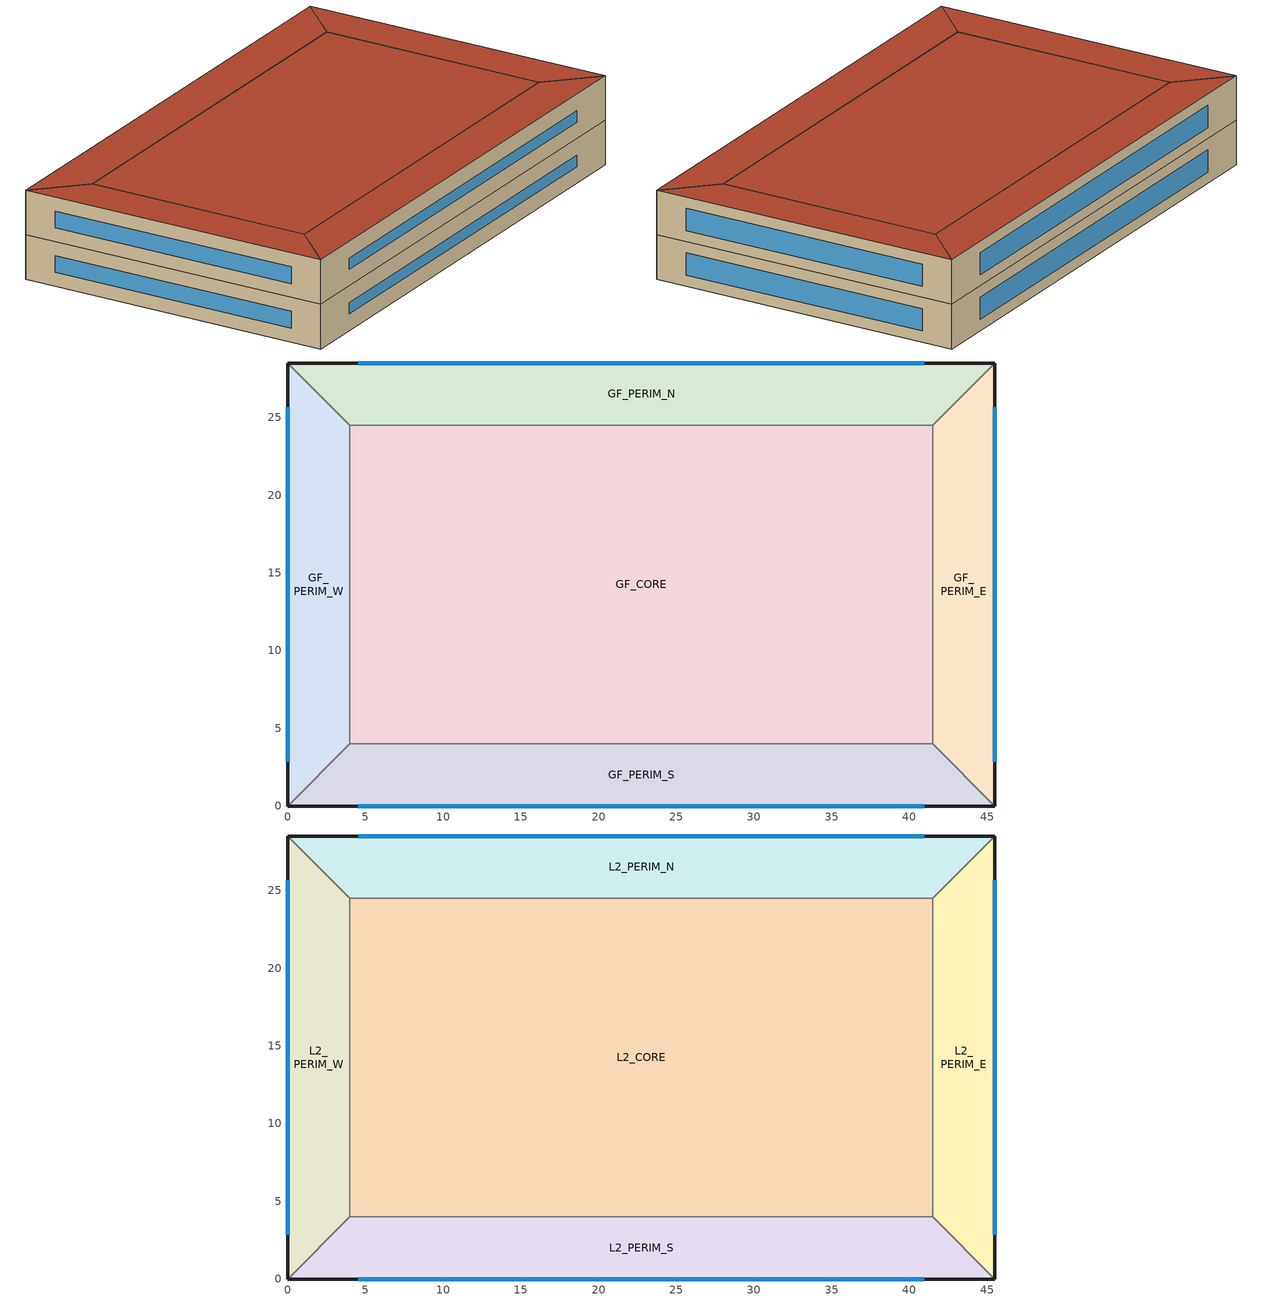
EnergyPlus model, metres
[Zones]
GF_PERIM_S
 floor ground (GroundFloor): 4,4 41.5,4 45.5,0 0,0 z0
 wall outside (ExtWall): 0,0 45.5,0 z0:4
 wall to GF_PERIM_E (InteriorPartition): 45.5,0 41.5,4 z0:4
 wall to GF_CORE (InteriorPartition): 41.5,4 4,4 z0:4
 wall to GF_PERIM_W (InteriorPartition): 4,4 0,0 z0:4
 window (WindowConstruction): 4.55,0 40.95,0 z1.5:2.5
GF_PERIM_E
 floor ground (GroundFloor): 41.5,4 41.5,24.5 45.5,28.5 45.5,0 z0
 wall outside (ExtWall): 45.5,0 45.5,28.5 z0:4
 wall to GF_PERIM_N (InteriorPartition): 45.5,28.5 41.5,24.5 z0:4
 wall to GF_CORE (InteriorPartition): 41.5,24.5 41.5,4 z0:4
 window (WindowConstruction): 45.5,2.85 45.5,25.65 z1:3
GF_PERIM_N
 floor ground (GroundFloor): 41.5,24.5 4,24.5 0,28.5 45.5,28.5 z0
 wall outside (ExtWall): 45.5,28.5 0,28.5 z0:4
 wall to GF_CORE (InteriorPartition): 4,24.5 41.5,24.5 z0:4
 wall to GF_PERIM_W (InteriorPartition): 0,28.5 4,24.5 z0:4
 window (WindowConstruction): 40.95,28.5 4.55,28.5 z1:3
GF_PERIM_W
 floor ground (GroundFloor): 4,24.5 4,4 0,0 0,28.5 z0
 wall outside (ExtWall): 0,28.5 0,0 z0:4
 wall to GF_CORE (InteriorPartition): 4,4 4,24.5 z0:4
 window (WindowConstruction): 0,25.65 0,2.85 z1.25:2.75
GF_CORE
 floor ground (GroundFloor): 4,24.5 41.5,24.5 41.5,4 4,4 z0
L2_PERIM_S
 floor to GF_PERIM_S (GroundFloor): 4,4 41.5,4 45.5,0 0,0 z4
 wall outside (ExtWall): 0,0 45.5,0 z4:8
 wall to L2_PERIM_E (InteriorPartition): 45.5,0 41.5,4 z4:8
 wall to L2_CORE (InteriorPartition): 41.5,4 4,4 z4:8
 wall to L2_PERIM_W (InteriorPartition): 4,4 0,0 z4:8
 window (WindowConstruction): 4.55,0 40.95,0 z5.5:6.5
 roof outside (Roof): 0,0 45.5,0 41.5,4 4,4 z8
L2_PERIM_E
 floor to GF_PERIM_E (GroundFloor): 41.5,4 41.5,24.5 45.5,28.5 45.5,0 z4
 wall outside (ExtWall): 45.5,0 45.5,28.5 z4:8
 wall to L2_PERIM_N (InteriorPartition): 45.5,28.5 41.5,24.5 z4:8
 wall to L2_CORE (InteriorPartition): 41.5,24.5 41.5,4 z4:8
 window (WindowConstruction): 45.5,2.85 45.5,25.65 z5:7
 roof outside (Roof): 45.5,0 45.5,28.5 41.5,24.5 41.5,4 z8
L2_PERIM_N
 floor to GF_PERIM_N (GroundFloor): 41.5,24.5 4,24.5 0,28.5 45.5,28.5 z4
 wall outside (ExtWall): 45.5,28.5 0,28.5 z4:8
 wall to L2_CORE (InteriorPartition): 4,24.5 41.5,24.5 z4:8
 wall to L2_PERIM_W (InteriorPartition): 0,28.5 4,24.5 z4:8
 window (WindowConstruction): 40.95,28.5 4.55,28.5 z5:7
 roof outside (Roof): 45.5,28.5 0,28.5 4,24.5 41.5,24.5 z8
L2_PERIM_W
 floor to GF_PERIM_W (GroundFloor): 4,24.5 4,4 0,0 0,28.5 z4
 wall outside (ExtWall): 0,28.5 0,0 z4:8
 wall to L2_CORE (InteriorPartition): 4,4 4,24.5 z4:8
 window (WindowConstruction): 0,25.65 0,2.85 z5.25:6.75
 roof outside (Roof): 0,28.5 0,0 4,4 4,24.5 z8
L2_CORE
 floor to GF_CORE (GroundFloor): 4,24.5 41.5,24.5 41.5,4 4,4 z4
 roof outside (Roof): 4,4 41.5,4 41.5,24.5 4,24.5 z8
[Building]
Golden Office Two Storey Large: 0, City, 0.04, 0.4, FullExterior, 25, 6
[Material]
Concrete200: Rough, 0.2, 1.311, 2240, 836.8
WallInsulation: Rough, 0.1329, 0.04, 32, 1210
GypsumBoard: Smooth, 0.0127, 0.16, 784.9, 830
GypsumPartition: Smooth, 0.0254, 0.16, 784.9, 830
Concrete100; RoofConcreteDeck: Rough, 0.1, 1.311, 2240, 836.8
Carpet: Smooth, 0.0127, 0.06, 288, 1380
RoofMembrane: Smooth, 0.01, 0.16, 1100, 1000
RoofInsulation: Rough, 0.2112, 0.04, 32, 1210
[Construction]
ExtWall: Concrete200, WallInsulation, GypsumBoard
Roof: RoofMembrane, RoofInsulation, RoofConcreteDeck
GroundFloor: Concrete100, Carpet
InteriorPartition: GypsumPartition
WindowConstruction: SimpleGlazing
[WindowMaterial:SimpleGlazingSystem]
SimpleGlazing: 3.2, 0.34, 0.49
[ThermostatSetpoint:DualSetpoint]
DualSP: HeatingSetpointSch, CoolingSetpointSch
[Zone]
GF_PERIM_N; GF_PERIM_E; GF_PERIM_S; GF_PERIM_W; GF_CORE; L2_PERIM_N; L2_PERIM_E; L2_PERIM_S; L2_PERIM_W; L2_CORE
[ZoneInfiltration:DesignFlowRate]
INF_GF_PERIM_N: GF_PERIM_N, AlwaysOn, AirChanges/Hour, , , , 0.15, 1, 0, 0, 0
INF_GF_PERIM_E: GF_PERIM_E, AlwaysOn, AirChanges/Hour, , , , 0.15, 1, 0, 0, 0
INF_GF_PERIM_S: GF_PERIM_S, AlwaysOn, AirChanges/Hour, , , , 0.15, 1, 0, 0, 0
INF_GF_PERIM_W: GF_PERIM_W, AlwaysOn, AirChanges/Hour, , , , 0.15, 1, 0, 0, 0
INF_GF_CORE: GF_CORE, AlwaysOn, AirChanges/Hour, , , , 0.15, 1, 0, 0, 0
INF_L2_PERIM_N: L2_PERIM_N, AlwaysOn, AirChanges/Hour, , , , 0.15, 1, 0, 0, 0
INF_L2_PERIM_E: L2_PERIM_E, AlwaysOn, AirChanges/Hour, , , , 0.15, 1, 0, 0, 0
INF_L2_PERIM_S: L2_PERIM_S, AlwaysOn, AirChanges/Hour, , , , 0.15, 1, 0, 0, 0
INF_L2_PERIM_W: L2_PERIM_W, AlwaysOn, AirChanges/Hour, , , , 0.15, 1, 0, 0, 0
INF_L2_CORE: L2_CORE, AlwaysOn, AirChanges/Hour, , , , 0.15, 1, 0, 0, 0
[People]
PPL_GF_PERIM_N: GF_PERIM_N, OccupancySch, People/Area, , 0.0540541, , , , ActivityLevelSch
PPL_GF_PERIM_E: GF_PERIM_E, OccupancySch, People/Area, , 0.0540541, , , , ActivityLevelSch
PPL_GF_PERIM_S: GF_PERIM_S, OccupancySch, People/Area, , 0.0540541, , , , ActivityLevelSch
PPL_GF_PERIM_W: GF_PERIM_W, OccupancySch, People/Area, , 0.0540541, , , , ActivityLevelSch
PPL_GF_CORE: GF_CORE, OccupancySch, People/Area, , 0.0540541, , , , ActivityLevelSch
PPL_L2_PERIM_N: L2_PERIM_N, OccupancySch, People/Area, , 0.0540541, , , , ActivityLevelSch
PPL_L2_PERIM_E: L2_PERIM_E, OccupancySch, People/Area, , 0.0540541, , , , ActivityLevelSch
PPL_L2_PERIM_S: L2_PERIM_S, OccupancySch, People/Area, , 0.0540541, , , , ActivityLevelSch
PPL_L2_PERIM_W: L2_PERIM_W, OccupancySch, People/Area, , 0.0540541, , , , ActivityLevelSch
PPL_L2_CORE: L2_CORE, OccupancySch, People/Area, , 0.0540541, , , , ActivityLevelSch
[Lights]
LGT_GF_PERIM_N: GF_PERIM_N, LightingSch, Watts/Area, , 10.8, , 0, 0.7, 0.2
LGT_GF_PERIM_E: GF_PERIM_E, LightingSch, Watts/Area, , 10.8, , 0, 0.7, 0.2
LGT_GF_PERIM_S: GF_PERIM_S, LightingSch, Watts/Area, , 10.8, , 0, 0.7, 0.2
LGT_GF_PERIM_W: GF_PERIM_W, LightingSch, Watts/Area, , 10.8, , 0, 0.7, 0.2
LGT_GF_CORE: GF_CORE, LightingSch, Watts/Area, , 10.8, , 0, 0.7, 0.2
LGT_L2_PERIM_N: L2_PERIM_N, LightingSch, Watts/Area, , 10.8, , 0, 0.7, 0.2
LGT_L2_PERIM_E: L2_PERIM_E, LightingSch, Watts/Area, , 10.8, , 0, 0.7, 0.2
LGT_L2_PERIM_S: L2_PERIM_S, LightingSch, Watts/Area, , 10.8, , 0, 0.7, 0.2
LGT_L2_PERIM_W: L2_PERIM_W, LightingSch, Watts/Area, , 10.8, , 0, 0.7, 0.2
LGT_L2_CORE: L2_CORE, LightingSch, Watts/Area, , 10.8, , 0, 0.7, 0.2
[ElectricEquipment]
EQP_GF_PERIM_N: GF_PERIM_N, EquipmentSch, Watts/Area, , 11.8, , 0, 0.5, 0
EQP_GF_PERIM_E: GF_PERIM_E, EquipmentSch, Watts/Area, , 11.8, , 0, 0.5, 0
EQP_GF_PERIM_S: GF_PERIM_S, EquipmentSch, Watts/Area, , 11.8, , 0, 0.5, 0
EQP_GF_PERIM_W: GF_PERIM_W, EquipmentSch, Watts/Area, , 11.8, , 0, 0.5, 0
EQP_GF_CORE: GF_CORE, EquipmentSch, Watts/Area, , 11.8, , 0, 0.5, 0
EQP_L2_PERIM_N: L2_PERIM_N, EquipmentSch, Watts/Area, , 11.8, , 0, 0.5, 0
EQP_L2_PERIM_E: L2_PERIM_E, EquipmentSch, Watts/Area, , 11.8, , 0, 0.5, 0
EQP_L2_PERIM_S: L2_PERIM_S, EquipmentSch, Watts/Area, , 11.8, , 0, 0.5, 0
EQP_L2_PERIM_W: L2_PERIM_W, EquipmentSch, Watts/Area, , 11.8, , 0, 0.5, 0
EQP_L2_CORE: L2_CORE, EquipmentSch, Watts/Area, , 11.8, , 0, 0.5, 0
[ZoneControl:Thermostat]
TSTAT_GF_PERIM_N: GF_PERIM_N, ThermostatControlTypeSch, ThermostatSetpoint:DualSetpoint, DualSP
TSTAT_GF_PERIM_E: GF_PERIM_E, ThermostatControlTypeSch, ThermostatSetpoint:DualSetpoint, DualSP
TSTAT_GF_PERIM_S: GF_PERIM_S, ThermostatControlTypeSch, ThermostatSetpoint:DualSetpoint, DualSP
TSTAT_GF_PERIM_W: GF_PERIM_W, ThermostatControlTypeSch, ThermostatSetpoint:DualSetpoint, DualSP
TSTAT_GF_CORE: GF_CORE, ThermostatControlTypeSch, ThermostatSetpoint:DualSetpoint, DualSP
TSTAT_L2_PERIM_N: L2_PERIM_N, ThermostatControlTypeSch, ThermostatSetpoint:DualSetpoint, DualSP
TSTAT_L2_PERIM_E: L2_PERIM_E, ThermostatControlTypeSch, ThermostatSetpoint:DualSetpoint, DualSP
TSTAT_L2_PERIM_S: L2_PERIM_S, ThermostatControlTypeSch, ThermostatSetpoint:DualSetpoint, DualSP
TSTAT_L2_PERIM_W: L2_PERIM_W, ThermostatControlTypeSch, ThermostatSetpoint:DualSetpoint, DualSP
TSTAT_L2_CORE: L2_CORE, ThermostatControlTypeSch, ThermostatSetpoint:DualSetpoint, DualSP
[Schedule:Compact]
AlwaysOn: Fraction, Through: 12/31, For: AllDays, Until: 24:00, 1
OccupancySch: Fraction, Through: 12/31, For: Weekdays SummerDesignDay WinterDesignDay, Until: 08:00, 0, Until: 18:00, 1, Until: 24:00, 0, For: AllOtherDays, Until: 24:00, 0
LightingSch: Fraction, Through: 12/31, For: Weekdays SummerDesignDay WinterDesignDay, Until: 08:00, 0.15, Until: 18:00, 0.9, Until: 24:00, 0.15, For: AllOtherDays, Until: 24:00, 0.15
EquipmentSch: Fraction, Through: 12/31, For: Weekdays SummerDesignDay WinterDesignDay, Until: 08:00, 0.5, Until: 18:00, 0.85, Until: 24:00, 0.5, For: AllOtherDays, Until: 24:00, 0.5
ActivityLevelSch: Any Number, Through: 12/31, For: AllDays, Until: 24:00, 110
HeatingSetpointSch: Temperature, Through: 12/31, For: Weekdays SummerDesignDay WinterDesignDay, Until: 08:00, 16.5, Until: 18:00, 20, Until: 24:00, 16.5, For: AllOtherDays, Until: 24:00, 16.5
CoolingSetpointSch: Temperature, Through: 12/31, For: Weekdays SummerDesignDay WinterDesignDay, Until: 08:00, 29, Until: 18:00, 23.5, Until: 24:00, 29, For: AllOtherDays, Until: 24:00, 29
ThermostatControlTypeSch: Any Number, Through: 12/31, For: AllDays, Until: 24:00, 4
